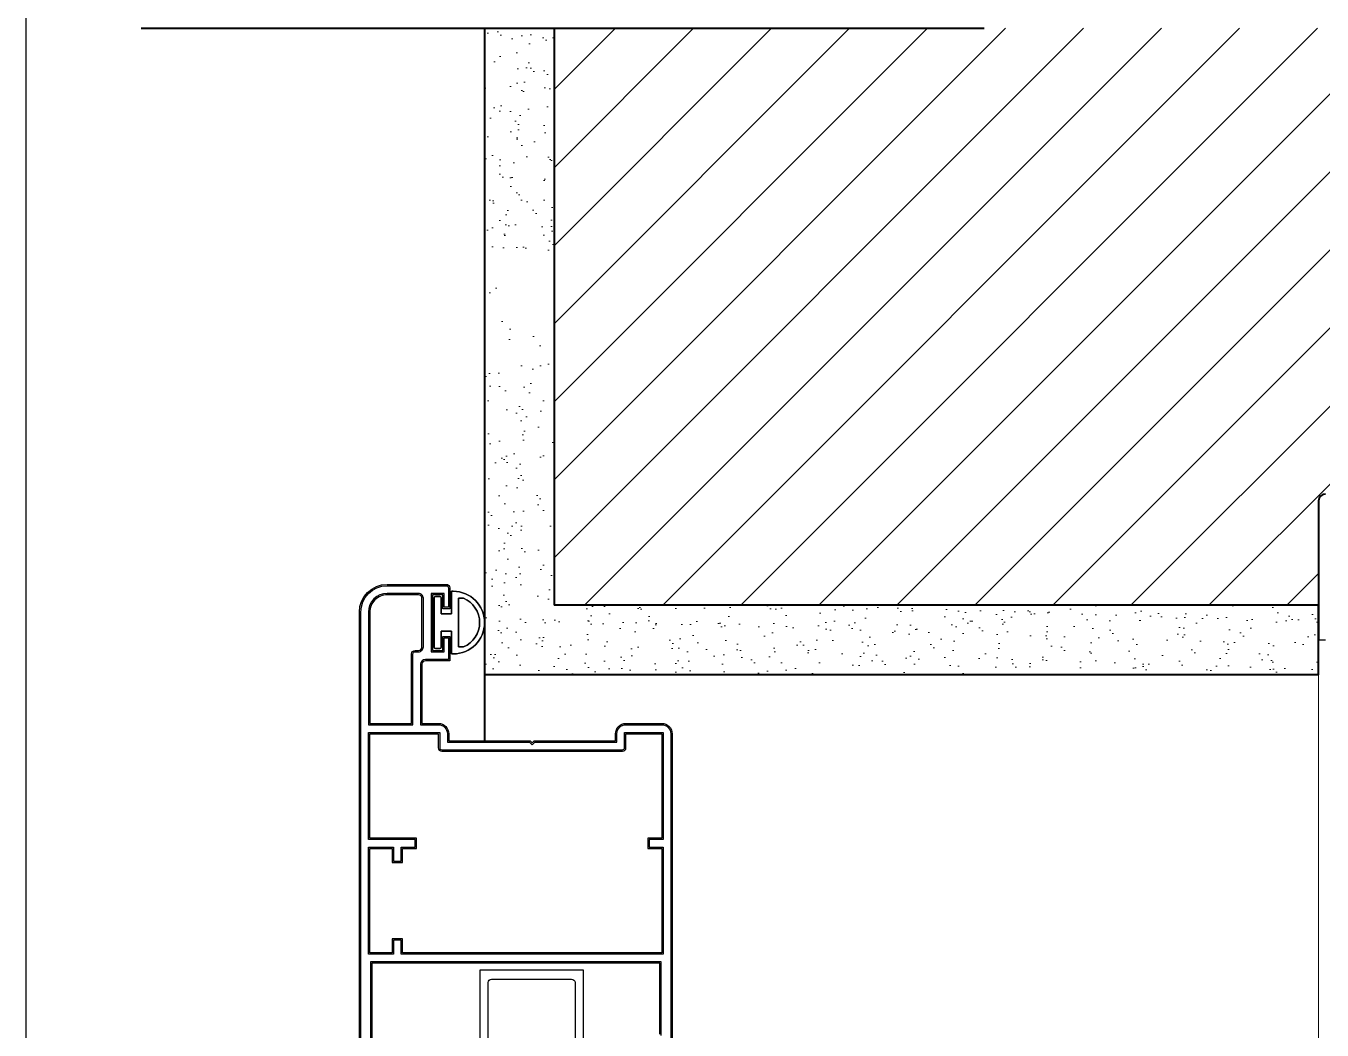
# Model space of a CAD drawing. Header units: millimetres. Extents: x 1251.1 to 1334.1, y 1577.6 to 1641.3.
# Drawn here: x 1284.4596 to 1284.6134, y 1599.4068 to 1599.5259 of the extents above; entities that cross this region are included whole.
import ezdxf

# ---------------------------------------------------------------- set-up
doc = ezdxf.new("R2010")
doc.units = ezdxf.units.MM
doc.linetypes.add('CONTINUA', pattern=[0])
doc.linetypes.add('TRATTOPUNTO', pattern=[1, 0.5, -0.25, 0, -0.25])
doc.layers.add('MURATURA', color=140, linetype='Continuous')
for name, color, linetype, lineweight in [('MURATURA sezioni - section wall', 7, 'Continuous', 40), ('PROIEZIONI finissime - fine lines', 251, 'Continuous', 9), ('SEZIONI medie - small section', 2, 'Continuous', 25), ('TRATTEGGIO - hatch', 252, 'Continuous', 20)]:
    doc.layers.add(name, color=color, linetype=linetype, lineweight=lineweight)

msp = doc.modelspace()

# ---------------------------------------------------------------- hatches: boundary and pattern name
at = {"layer": 'TRATTEGGIO - hatch'}
h = msp.add_hatch(dxfattribs=at)
h.set_pattern_fill('AR-SAND', color=256, scale=0.0002061568574299076, style=0)
h.set_pattern_definition([(37.49999999999999, (926.4884506490973, 955.7022107856556), (-0.0003298574237695732, 0.01008958949924148), [0, -0.007959303951653875, 0, -0.008901853103823411, 0, -0.008509124290419438]), (7.499999999999999, (926.4884506490973, 955.7022107856556), (0.009267230739330522, 0.01477784100600494), [0, -0.004293835026550117, 0, -0.007173846324845927, 0, -0.002749101693827819]), (327.5, (926.4820098965574, 955.7022107856556), (0.0163068501300013, 2.962854768753917e-05), [0, -0.002618192089359827, 0, -0.009425491521695377, 0, -0.01230550281999119]), (317.5, (926.4820098965574, 955.7022107856556), (0.01574123987120174, 0.004595840871168372), [0, -0.001309096044679913, 0, -0.006178933330889191, 0, -0.007069118641271533])])
h.paths.add_polyline_path([(1284.522292912033, 1599.525645285819), (1284.514046637736, 1599.525645285819), (1284.514046637736, 1599.455139640577), (1284.514046637736, 1599.448954934855), (1284.613001929303, 1599.448954934855), (1284.613001929303, 1599.453078072003), (1284.613001929303, 1599.457201209152), (1284.522292912033, 1599.457201209152), (1284.522292912033, 1599.485650855477)])
h = msp.add_hatch(dxfattribs=at)
h.set_pattern_fill('AR-SAND', color=256, scale=0.0004123137148598153, style=0)
h.set_pattern_definition([(37.49999999999999, (926.4884506490973, 955.7022107856556), (-0.0006597148475391464, 0.02017917899848296), [0, -0.01591860790330775, 0, -0.01780370620764682, 0, -0.01701824858083888]), (7.499999999999999, (926.4884506490973, 955.7022107856556), (0.01853446147866104, 0.02955568201200988), [0, -0.008587670053100235, 0, -0.01434769264969185, 0, -0.005498203387655638]), (327.5, (926.4755691440176, 955.7022107856556), (0.0326137002600026, 5.925709537507833e-05), [0, -0.005236384178719654, 0, -0.01885098304339075, 0, -0.02461100563998237]), (317.5, (926.4755691440176, 955.7022107856556), (0.03148247974240349, 0.009191681742336744), [0, -0.002618192089359827, 0, -0.01235786666177838, 0, -0.01413823728254307])])
h.paths.add_polyline_path([(1284.514046637736, 1599.455139640577), (1284.514046637736, 1599.448954934855), (1284.613001929303, 1599.448954934855), (1284.613001929303, 1599.453078072003), (1284.613001929303, 1599.457201209152), (1284.522292912033, 1599.457201209152), (1284.522292912033, 1599.485650855477), (1284.522292912033, 1599.525645285819), (1284.514046637736, 1599.525645285819)])
h = msp.add_hatch(dxfattribs=at)
h.set_pattern_fill('AR-SAND', color=256, scale=8.246274297196306e-05, angle=90, style=0)
h.set_pattern_definition([(52.5, (1284.980397908472, 1593.798159579608), (0.004035835799696592, -0.0001319429695078291), [0, -0.003183721580661551, 0, -0.003560741241529366, 0, -0.003403649716167776]), (82.50000000000003, (1284.980397908472, 1593.798159579608), (0.005911136402401978, 0.003706892295732209), [0, -0.001717534010620047, 0, -0.002869538529938371, 0, -0.001099640677531127]), (122.5, (1284.980397908472, 1593.795583278592), (1.185141907501527e-05, 0.006522740052000519), [0, -0.00104727683574393, 0, -0.003770196608678148, 0, -0.004922201127996471]), (132.5, (1284.980397908472, 1593.795583278592), (0.001838336348467349, 0.006296495948480699), [0, -0.0005236384178719655, 0, -0.002471573332355677, 0, -0.002827647456508614])])
h.paths.add_polyline_path([(1284.613001929303, 1599.457201209152), (1284.613001929303, 1599.448954934855), (1284.514046637736, 1599.448954934855), (1284.514046637736, 1599.484826228047), (1284.518169774885, 1599.485650855477), (1284.522292912033, 1599.485650855477), (1284.522292912033, 1599.457201209152)])
h.paths.add_polyline_path([(1284.514046637736, 1599.525645285819), (1284.522292912033, 1599.525645285819), (1284.522292912033, 1599.498844894352), (1284.518169774885, 1599.498844894352), (1284.514046637736, 1599.499669521782), (1284.514046637736, 1599.504617286361)])
h = msp.add_hatch(dxfattribs=at)
h.set_pattern_fill('ANSI31', color=256, scale=0.002061568574299079, style=0)
h.set_pattern_definition([(44.99999999999999, (926.4884506490973, 955.7022107856556), (-0.004628353452088277, 0.004628353452088277), [])])
h.paths.add_polyline_path([(1284.722146856489, 1599.525645285819), (1284.522292912033, 1599.525645285819), (1284.522292912033, 1599.47910260202), (1284.522292912033, 1599.457201209152), (1284.613001929303, 1599.457201209152), (1284.613001929303, 1599.469570620598, -0.4142135623730952), (1284.613826556732, 1599.470395248027), (1284.621222408801, 1599.470395248027), (1284.621222408801, 1599.483589286903, -0.4142135623730952), (1284.62204703623, 1599.484413914332), (1284.659988679027, 1599.484413914332, -0.1701742515066905), (1284.6605034958, 1599.484233471728), (1284.664740008913, 1599.480847753955), (1284.677316398181, 1599.493424143224), (1284.677316398181, 1599.494309443489), (1284.722144475237, 1599.501225392663), (1284.722146856489, 1599.501227773915)])

# ---------------------------------------------------------------- linework, layer by layer
at = {"layer": 'MURATURA', "linetype": 'ByBlock'}
msp.add_line((1284.459637525696, 1600.521841434006), (1284.459637525696, 1597.521841434006), dxfattribs=at)
at = {"layer": 'MURATURA sezioni - section wall', "linetype": 'TRATTOPUNTO', "ltscale": 0.02}
msp.add_line((1284.473316268023, 1599.525645285819), (1284.745694673953, 1599.525645285819), dxfattribs=at)
at = {"layer": 'MURATURA sezioni - section wall'}
for p, q in [((1284.514046637736, 1599.525645285819), (1284.514046637736, 1599.455139640577)), ((1284.522292912033, 1599.525645285819), (1284.522292912033, 1599.47910260202)), ((1284.514046637736, 1599.487300110336), (1284.514046637736, 1599.441120974273)), ((1284.522292912033, 1599.485650855477), (1284.522292912033, 1599.457201209152)), ((1284.613001929303, 1599.469570620598), (1284.613001929303, 1599.453078072003)), ((1284.613001929303, 1599.457201209152), (1284.522292912033, 1599.457201209152)), ((1284.613001929303, 1599.448954934855), (1284.613001929303, 1599.457201209152)), ((1284.613001929303, 1599.448954934855), (1284.514046637736, 1599.448954934855)), ((1284.516520520025, 1599.448954934855), (1284.514046637736, 1599.448954934855))]:
    msp.add_line(p, q, dxfattribs=at)
msp.add_arc((1284.613826556732, 1599.469570620598), 0.0008246274297196305, 90, 180, dxfattribs=at)
at = {"layer": 'PROIEZIONI finissime - fine lines'}
for p, q in [((1284.613001929303, 1599.448954934855), (1284.613001929303, 1598.212013790275)), ((1284.536311578339, 1599.441945601702), (1284.536311578339, 1598.262728377203))]:
    msp.add_line(p, q, dxfattribs=at)
at = {"layer": 'SEZIONI medie - small section'}
msp.add_line((1284.613001929303, 1599.453078072003), (1284.613826556732, 1599.453078072003), dxfattribs=at)
for points in [[(1284.499203344001, 1599.402116096847), (1284.499203344001, 1599.456376581722, -0.414213562373093), (1284.50250185372, 1599.459675091441), (1284.509511186873, 1599.459675091441, -0.4142135623730951), (1284.509923500588, 1599.459262777726), (1284.509923500588, 1599.456788895437), (1284.509098873158, 1599.456788895437), (1284.509098873158, 1599.458438150296), (1284.507861932013, 1599.458438150296), (1284.507861932013, 1599.451841130859), (1284.509098873158, 1599.451841130859), (1284.509098873158, 1599.453490385718), (1284.509923500588, 1599.453490385718), (1284.509923500588, 1599.450604189714), (1284.507037304584, 1599.450604189714, 0.4142135623730951), (1284.506624990869, 1599.450191875999), (1284.506624990869, 1599.443182542847), (1284.508562865328, 1599.443182542847, -0.4142135623730951), (1284.509799806473, 1599.441945601702), (1284.509799806473, 1599.441120974273), (1284.519447947401, 1599.441120974273), (1284.51969533563, 1599.440873586043), (1284.519942723859, 1599.441120974273), (1284.529590864787, 1599.441120974273), (1284.529590864787, 1599.441945601702, -0.4142135623730951), (1284.530827805931, 1599.443182542847), (1284.535074637194, 1599.443182542847, -0.4142135623730951), (1284.536311578339, 1599.441945601702), (1284.536311578339, 1599.398240347927)], [(1284.499368269487, 1599.402116096847), (1284.499368269487, 1599.456376581722, -0.4142135623730924), (1284.50250185372, 1599.459510165955), (1284.509511186873, 1599.459510165955, -0.4142135623730618), (1284.509758575102, 1599.459262777726), (1284.509758575102, 1599.456953820923), (1284.509263798644, 1599.456953820923), (1284.509263798644, 1599.458603075782), (1284.507697006527, 1599.458603075782), (1284.507697006527, 1599.451676205373), (1284.509263798644, 1599.451676205373), (1284.509263798644, 1599.453325460232), (1284.509758575102, 1599.453325460232), (1284.509758575102, 1599.4507691152), (1284.507037304584, 1599.4507691152, 0.4142135623731094), (1284.506460065383, 1599.450191875999), (1284.506460065383, 1599.443017617361), (1284.508562865328, 1599.443017617361, -0.4142135623730874), (1284.509634880988, 1599.441945601702), (1284.509634880988, 1599.440956048787), (1284.519379633028, 1599.440956048787), (1284.51969533563, 1599.440640346185), (1284.520011038232, 1599.440956048787), (1284.529755790272, 1599.440956048787), (1284.529755790272, 1599.441945601702, -0.4142135623730874), (1284.530827805931, 1599.443017617361), (1284.535074637194, 1599.443017617361, -0.4142135623730874), (1284.536146652853, 1599.441945601702), (1284.536146652853, 1599.398405273413)], [(1284.534992174451, 1599.406156771252), (1284.534992174451, 1599.414897822007), (1284.500522747889, 1599.414897822007), (1284.500522747889, 1599.402116096847, 0.3539972922353389)], [(1284.534827248965, 1599.406321696738), (1284.534827248965, 1599.414732896521), (1284.500687673375, 1599.414732896521), (1284.500687673375, 1599.402116096847, 0.3539972922353375)]]:
    msp.add_lwpolyline(points, format="xyb", dxfattribs=at)
for points in [[(1284.50250185372, 1599.458603075782, 0.4142135623731018), (1284.50027535966, 1599.456376581722), (1284.50027535966, 1599.443017617361), (1284.50555297521, 1599.443017617361), (1284.50555297521, 1599.451428817144, -0.4142135623730618), (1284.505800363439, 1599.451676205373), (1284.506212677154, 1599.451676205373, 0.4142135623731094), (1284.506789916354, 1599.452253444574), (1284.506789916354, 1599.458025836582, 0.4142135623731094), (1284.506212677154, 1599.458603075782)], [(1284.50250185372, 1599.458438150296, 0.4142135623731018), (1284.500440285146, 1599.456376581722), (1284.500440285146, 1599.443182542847), (1284.505388049724, 1599.443182542847), (1284.505388049724, 1599.451428817144, -0.4142135623730943), (1284.505800363439, 1599.451841130859), (1284.506212677154, 1599.451841130859, 0.4142135623730951), (1284.506624990869, 1599.452253444574), (1284.506624990869, 1599.458025836582, 0.4142135623730951), (1284.506212677154, 1599.458438150296)], [(1284.508892716301, 1599.458067067953), (1284.508892716301, 1599.456170424865), (1284.510129657445, 1599.456170424865), (1284.510129657445, 1599.458850464011), (1284.510335814303, 1599.458850464011, -1), (1284.510335814303, 1599.451428817144), (1284.510129657445, 1599.451428817144), (1284.510129657445, 1599.454108856291), (1284.508892716301, 1599.454108856291), (1284.508892716301, 1599.452212213202, -0.4142135623730951), (1284.508727790814, 1599.452047287716), (1284.508233014357, 1599.452047287716, -0.4142135623730951), (1284.508068088871, 1599.452212213202), (1284.508068088871, 1599.458067067953, -0.4142135623730951), (1284.508233014357, 1599.458231993439), (1284.508727790814, 1599.458231993439, -0.4142135623730951)], [(1284.508892716301, 1599.452212213202), (1284.508892716301, 1599.454108856291), (1284.510129657445, 1599.454108856291), (1284.510129657445, 1599.451428817144), (1284.510335814303, 1599.451428817144, 1), (1284.510335814303, 1599.458850464011), (1284.510129657445, 1599.458850464011), (1284.510129657445, 1599.456170424865), (1284.508892716301, 1599.456170424865), (1284.508892716301, 1599.458067067953, 0.4142135623730951), (1284.508727790814, 1599.458231993439), (1284.508233014357, 1599.458231993439, 0.4142135623730951), (1284.508068088871, 1599.458067067953), (1284.508068088871, 1599.452212213202, 0.4142135623730951), (1284.508233014357, 1599.452047287716), (1284.508727790814, 1599.452047287716, 0.4142135623730951)], [(1284.511556151457, 1599.452253444574), (1284.510954284875, 1599.452253444574), (1284.510954284875, 1599.458025836582), (1284.511556151457, 1599.458025836582, -0.6628957546586911)], [(1284.511556151457, 1599.458025836582), (1284.510954284875, 1599.458025836582), (1284.510954284875, 1599.452253444574), (1284.511556151457, 1599.452253444574, 0.6628957546586911)], [(1284.50027535966, 1599.42941126477), (1284.50027535966, 1599.442110527188), (1284.508727790814, 1599.442110527188), (1284.508727790814, 1599.440296346843, 0.4142135623730618), (1284.508975179044, 1599.440048958614), (1284.530415492216, 1599.440048958614, 0.4142135623730618), (1284.530662880445, 1599.440296346843), (1284.530662880445, 1599.442110527188), (1284.53523956268, 1599.442110527188), (1284.53523956268, 1599.42941126477), (1284.533590307821, 1599.42941126477), (1284.533590307821, 1599.428504174598), (1284.53523956268, 1599.428504174598), (1284.53523956268, 1599.41580491218), (1284.50415110858, 1599.41580491218), (1284.50415110858, 1599.417454167039), (1284.503244018407, 1599.417454167039), (1284.503244018407, 1599.41580491218), (1284.50027535966, 1599.41580491218), (1284.50027535966, 1599.428504174598), (1284.503244018407, 1599.428504174598), (1284.503244018407, 1599.426854919738), (1284.50415110858, 1599.426854919738), (1284.50415110858, 1599.428504174598), (1284.505800363439, 1599.428504174598), (1284.505800363439, 1599.42941126477)], [(1284.500440285146, 1599.429576190256), (1284.500440285146, 1599.441945601702), (1284.508562865328, 1599.441945601702), (1284.508562865328, 1599.440296346843, 0.4142135623730956), (1284.508975179044, 1599.439884033128), (1284.530415492216, 1599.439884033128, 0.4142135623730951), (1284.530827805931, 1599.440296346843), (1284.530827805931, 1599.441945601702), (1284.535074637194, 1599.441945601702), (1284.535074637194, 1599.429576190256), (1284.533425382335, 1599.429576190256), (1284.533425382335, 1599.428339249112), (1284.535074637194, 1599.428339249112), (1284.535074637194, 1599.415969837666), (1284.504316034066, 1599.415969837666), (1284.504316034066, 1599.417619092525), (1284.503079092921, 1599.417619092525), (1284.503079092921, 1599.415969837666), (1284.500440285146, 1599.415969837666), (1284.500440285146, 1599.428339249112), (1284.503079092921, 1599.428339249112), (1284.503079092921, 1599.426689994252), (1284.504316034066, 1599.426689994252), (1284.504316034066, 1599.428339249112), (1284.505965288925, 1599.428339249112), (1284.505965288925, 1599.429576190256)]]:
    msp.add_lwpolyline(points, format="xyb", close=True, dxfattribs=at)
at = {"layer": 'SEZIONI medie - small section', "linetype": 'CONTINUA'}
msp.add_lwpolyline([(1284.525770396487, 1599.398001961536), (1284.525770396487, 1599.413908269092), (1284.513483447785, 1599.413908269092), (1284.513483447785, 1599.398001961536)], dxfattribs=at)
msp.add_lwpolyline([(1284.5144730007, 1599.384221681622), (1284.5144730007, 1599.412423939718, -0.414213562373095), (1284.514885314415, 1599.412836253433), (1284.524368529857, 1599.412836253433, -0.414213562373095), (1284.524780843572, 1599.412423939718), (1284.524780843572, 1599.384221681622, 0.2982166266985835)], format="xyb", dxfattribs=at)

doc.saveas('drawing.dxf')
